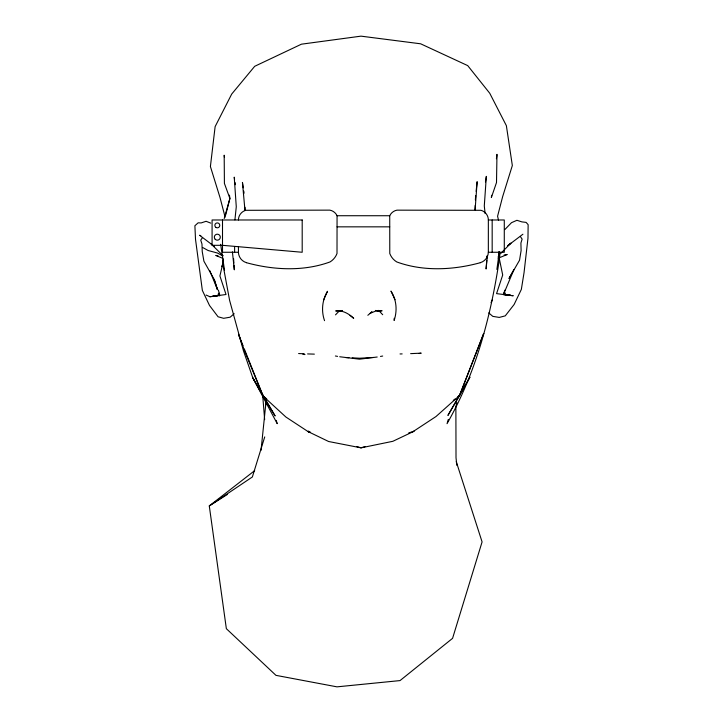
<?xml version="1.0" encoding="UTF-8"?>
<svg xmlns="http://www.w3.org/2000/svg" width="723" height="723" viewBox="0 0 723 723"><rect width="100%" height="100%" fill="white"/><g stroke="black" fill="none" stroke-linecap="round" stroke-linejoin="round"><path stroke-width="1.08" d="M265.928 404.763L265.549 400.406M475.065 209.751L475.201 205.413M475.373 199.991L475.662 195.671M499.168 251.821L498.888 260.009L499.051 251.703M394.225 318.265L394.125 320.443C397.442 310.691 396.575 299.81 390.971 291.08L395.047 299.72M475.119 209.715L477.144 181.672L476.114 191.36M486.751 260.325L486.082 269.001L487.401 255.517M486.922 258.165L487.085 255.996M261.039 450.312L265.947 402.584M234.912 219.873L236.276 206.787L234.234 177.162L234.568 179.322M223.118 260.271L222.765 263.588L229.625 300.452L243.461 350.827L252.815 377.867L277.207 423.651L276.222 420.415M323.615 299.955L327.501 291.279C322.142 300.099 321.12 310.953 324.537 320.669M491.649 195.318L491.36 197.533L496.502 182.558L496.981 154.333L496.412 158.762M496.873 269.426L499.313 252.083M485.467 181.934L486.335 176.358L484.293 205.947L485.115 213.574M223.29 259.53L222.115 266.724L222.991 262.838M447.013 423.687C475.373 374.297 490.212 318.635 498.852 262.702L498.382 258.283M456.809 402.386L455.879 406.778L456.014 457.74L456.846 465.35M222.928 263.045L219.909 275.933L226.028 294.496L209.905 296.728L206.1 295.047M225.657 215.083L229.896 198.473L229.453 195.147M520.424 236.638L522.123 239.123L520.912 243.009L521.102 250.565L519.539 260.217L509.001 278.518L513.945 269.516L503.588 294.225L504.826 290.176M224.22 218.518L229.896 198.473L224.41 183.425L224.184 155.21L224.473 157.433M447.329 422.621L448.287 419.421M264.735 436.9L252.363 476.972L209.281 505.91L226.353 628.685L275.96 675.354L336.981 686.85L400.027 680.587L452.571 638.346L482.087 541.907L456.249 461.636M491.062 302.621L492.48 299.611M202.431 237.659L200.741 240.153L201.979 244.04L202.232 251.586L203.922 261.229L214.234 279.476L217.487 289.67L209.724 270.501M504.112 295.129L505.404 293.357L504.283 292.228M335.517 314.857L338.96 311.233M504.808 229.598L511.495 222.684L516.918 220.298L521.898 221.889L526.109 222.386L528.142 224.681L527.971 238.274L524.048 272.634L521.346 289.408L514.125 304.491L505.269 315.852L499.241 317.424L492.77 316.349L488.757 312.905M218.418 290.068L219.15 293.14L218.039 294.279L219.177 296.041M234.18 313.719L230.158 317.189L223.651 318.31L218.066 316.773L209.507 305.468L202.359 290.429L195.508 239.34L194.894 225.748L198.129 222.829L201.148 222.919L206.1 221.292L210.727 223.118M367.835 315.291L371.974 311.821L370.176 313.249L375.96 310.998L382.096 310.8L377.623 310.547M498.292 257.198L500 255.834L498.057 256.963M507.799 245.603L510.917 243.136L498.671 255.562L502.702 275.02L496.565 293.619L513.231 295.752L505.449 294.93L510.04 294.568M522.919 234.216L507.898 245.585M254.686 470.619L209.281 505.91L227.275 494.514M453.294 400.361L455.074 398.979M457.74 396.909L459.521 395.535L469.95 377.162L447.917 415.418L459.521 395.535L483.687 333.502L459.521 395.535L436.014 416.52L412.336 432.092M498.255 258.201L507.212 254.514L504.103 254.984M365.269 446.516L361.021 447.844L328.631 441.509L308.034 431.568L285.874 417.008L263.154 396.159L252.815 377.867L275.12 415.969L263.154 396.159L244.356 350.429L238.482 334.297L243.082 345.829M408.757 432.887L414.062 431.233L392.851 441.301L361.021 447.844L356.782 446.543M338.527 311.559L342.404 310.529L335.725 310.944C342.639 310.068 348.893 313.701 353.701 318.328L350.004 315.355M480.307 262.711C453.33 270.104 423.307 271.649 396.764 261.943A16.674 16.331 -90 0 1 389.778 253.502L389.724 215.734A10.249 10.041 -90 0 1 396.945 210.158L480.912 210.303A10.285 10.077 -90 0 1 485.404 212.896A9.932 9.724 -90 0 1 488.35 219.982L488.341 252.264A11.225 10.99 -90 0 1 480.298 262.675M507.338 295.273L509.137 294.803M380.497 356.43L382.684 356.041M419.042 353.511L421.193 353.149L410.628 353.646M377.207 357.017L359.494 359.177L339.711 356.755M209.905 296.728L217.533 295.861L213.14 295.517L214.957 295.978M373.52 357.46L359.584 358.228L352.209 357.822M400.027 353.954L402.151 353.909M238.436 219.982A9.932 9.724 -90 0 1 241.383 212.905A10.285 10.077 -90 0 1 245.874 210.303L329.842 210.14A10.249 10.041 -90 0 1 337.081 215.725L389.724 215.734M488.341 219.982L504.283 219.982L504.283 252.264L488.341 252.264M337.063 226.841L389.724 226.841M314.36 354.134L307.6 353.918M298.608 353.547L304.229 353.782M345.657 357.551L348.938 357.686M217.994 255.779L215.779 255.454L223.046 258.445M302.865 354.234L304.998 354.577M335.391 355.996L337.551 356.376M375.382 310.429L379.467 311.423M246.48 262.711C273.457 270.104 303.479 271.649 330.022 261.943A16.674 16.331 -90 0 0 337.008 253.502L337.063 215.734M310.149 432.218L308.034 431.568L310.212 432.426L308.441 431.053M200.795 235.725L199.602 235.255L214.442 246.525M222.874 255.951L217.361 253.005L208.152 250.519L202.838 247.591M266.706 398.897L263.154 396.159L244.338 348.974M211.243 244.103L223.009 255.671M378.599 310.375L382.702 314.713M217.487 289.67L214.234 279.476M219.15 293.14L219.693 295.138M225.124 217.153L220.036 197.614L210.402 166.507L215.129 126.615L231.694 94.08L254.704 66.299L301.437 44.184L360.994 36.15L420.632 43.796L467.709 65.612L489.742 93.249L506.371 125.675L512.336 165.531L502.648 196.647L497.578 216.222L498.581 220.425M235.074 182.558L235.409 184.708M243.271 187.826L242.449 182.422L244.98 210.52L245.016 207.311M243.759 191.071L244.085 193.231M220.651 244.311L224.537 270.303M232.408 251.839L234.324 269.815L234.026 265.305M262.648 394.912L264.654 419.638M233.574 258.545L233.872 263.045M492.173 219.982L492.173 252.264M238.445 246.697L238.445 252.264L222.503 252.264L222.503 219.982M234.614 246.697L234.614 252.264M246.489 262.675A11.225 10.99 -90 0 1 238.4 252.264M302.196 219.982L212.083 219.982L212.083 245.314L222.503 245.314L302.196 252.264L302.196 219.982M216.087 227.501A2.467 2.467 0 0 0 219.783 225.368A2.467 2.467 0 0 0 216.087 223.235A2.467 2.467 0 0 0 216.087 227.501M215.201 239.295A2.991 2.991 0 0 0 220.208 237.957A2.991 2.991 0 0 0 216.538 234.288A2.991 2.991 0 0 0 215.201 239.295"/></g></svg>
